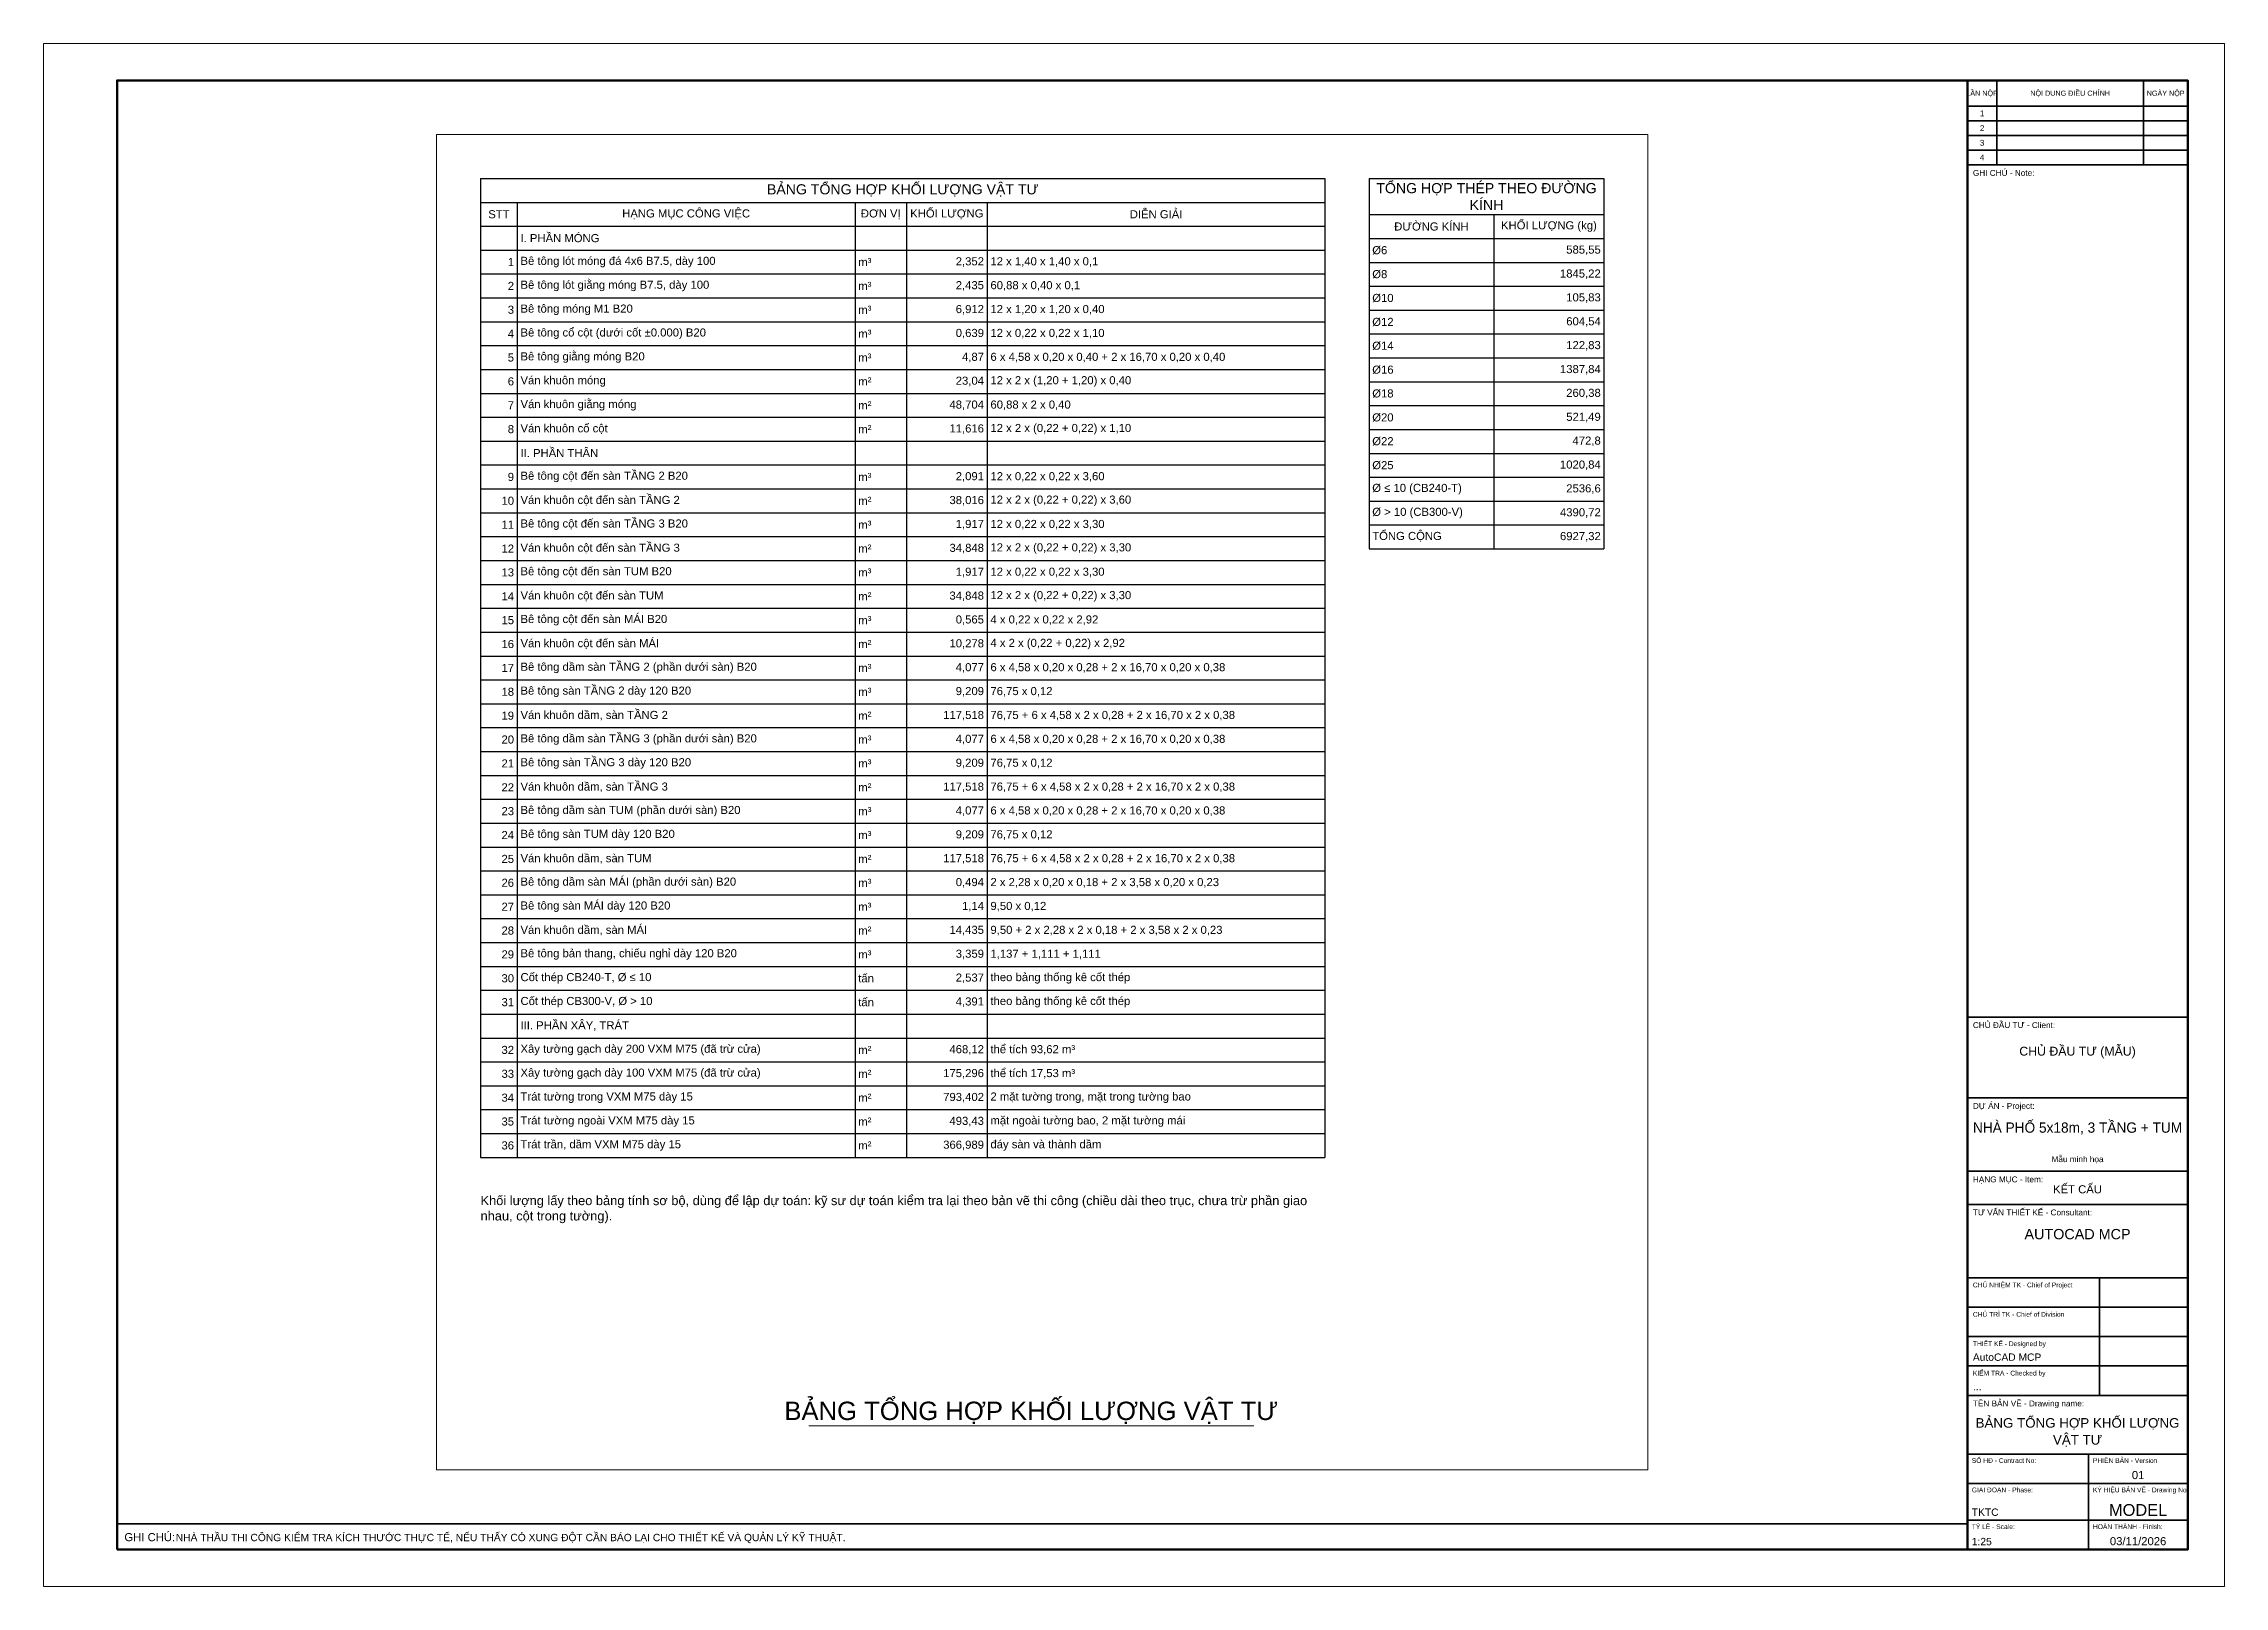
# Paper-space layout 'KC-09' of a CAD drawing. Header units: millimetres. Extents: x 0 to 594, y 0 to 420.
# The model-space entities are those that its viewports show. They can reach past a viewport. Long polylines and large blocks are cut down to what shows.
import ezdxf
from ezdxf.enums import TextEntityAlignment as Align

# ---------------------------------------------------------------- set-up
doc = ezdxf.new("R2010")
doc.units = ezdxf.units.MM
doc.header["$LTSCALE"] = 40
doc.layers.add('A-ANNO-TTLB', color=7, linetype='Continuous', lineweight=35)
doc.layers.add('S-ANNO-TEXT', color=7, linetype='Continuous', lineweight=18)
doc.layers.add('A-ANNO-VPRT', color=8, linetype='Continuous', lineweight=9, plot=False)
doc.styles.add('MCP-ARIAL', font='arial.ttf')

# ---------------------------------------------------------------- blocks, each defined once
blk = doc.blocks.new('MCP_KHUNG_TEN_DOC_A2_NGANG')
at = {"lineweight": 50}
blk.add_line((524, 10), (524, 410), dxfattribs=at)
for p, q in [((532, 387), (532, 410)), ((572, 387), (572, 410)), ((524, 403), (584, 403)), ((524, 399), (584, 399)), ((524, 395), (584, 395)), ((524, 391), (584, 391)), ((560, 52), (560, 84)), ((524, 76), (584, 76)), ((524, 68), (584, 68)), ((524, 60), (584, 60)), ((557, 28), (557, 36)), ((557, 18), (557, 28)), ((557, 10), (557, 18))]:
    blk.add_line(p, q)
at = {"lineweight": 35}
for p, q in [((524, 387), (584, 387)), ((524, 155), (584, 155)), ((524, 133), (584, 133)), ((524, 113), (584, 113)), ((524, 104), (584, 104)), ((524, 84), (584, 84)), ((524, 52), (584, 52)), ((524, 36), (584, 36)), ((524, 28), (584, 28)), ((524, 18), (584, 18)), ((20, 17), (524, 17))]:
    blk.add_line(p, q, dxfattribs=at)
at = {"lineweight": 9}
blk.add_lwpolyline([(0, 0), (594, 0), (594, 420), (0, 420)], close=True, dxfattribs=at)
at = {"lineweight": 70}
blk.add_lwpolyline([(20, 10), (584, 10), (584, 410), (20, 410)], close=True, dxfattribs=at)
at = {"style": 'MCP-ARIAL'}
for s, height, p in [('LẦN NỘP', 1.4, (528, 405.8)), ('NỘI DUNG ĐIỀU CHỈNH', 1.4, (552, 405.8)), ('NGÀY NỘP', 1.4, (578, 405.8)), ('1', 1.6, (528, 400.2)), ('3', 1.6, (528, 392.2)), ('2', 1.6, (528, 396.2)), ('4', 1.6, (528, 388.2))]:
    blk.add_text(s, height=height, dxfattribs=at).set_placement(p, align=Align.CENTER)
for s, height, p in [('GHI CHÚ - Note:', 1.6, (525.5, 384)), ('CHỦ ĐẦU TƯ - Client:', 1.6, (525.5, 152)), ('DỰ ÁN - Project:', 1.6, (525.5, 130)), ('HẠNG MỤC - Item:', 1.6, (525.5, 110)), ('TƯ VẤN THIẾT KẾ - Consultant:', 1.6, (525.5, 101)), ('CHỦ NHIỆM TK - Chief of Project', 1.3, (525.5, 81.4)), ('CHỦ TRÌ TK - Chief of Division', 1.3, (525.5, 73.4)), ('THIẾT KẾ - Designed by', 1.3, (525.5, 65.4)), ('KIỂM TRA - Checked by', 1.3, (525.5, 57.4)), ('TÊN BẢN VẼ - Drawing name:', 1.6, (525.5, 49)), ('SỐ HĐ - Contract No:', 1.3, (525.2, 33.6)), ('PHIÊN BẢN - Version', 1.3, (558.2, 33.6)), ('GIAI ĐOẠN - Phase:', 1.3, (525.2, 25.6)), ('KÝ HIỆU BẢN VẼ - Drawing No', 1.3, (558.2, 25.6)), ('GHI CHÚ:', 2.2, (22, 12.3)), ('TỶ LỆ - Scale:', 1.3, (525.2, 15.6)), ('HOÀN THÀNH - Finish:', 1.3, (558.2, 15.6))]:
    blk.add_text(s, height=height, dxfattribs=at).set_placement(p)
for tag, height, p in [('CHU_DAU_TU', 2.4, (554, 144.5)), ('DIA_CHI_CDT', 1.6, (554, 135.5)), ('CONG_TRINH', 2.8, (554, 123.5)), ('DIA_DIEM', 1.6, (554, 115.5)), ('HANG_MUC', 2.2, (554, 107)), ('CONG_TY', 2.8, (554, 94.5)), ('DIA_CHI_TV', 1.6, (554, 86.5)), ('TEN_BAN_VE', 2.6, (554, 43.2)), ('TEN_BAN_VE_2', 2.6, (554, 38.6)), ('PHIEN_BAN', 2.2, (570.5, 29.2)), ('SO_BAN_VE', 3.2, (570.5, 19.2)), ('NGAY', 2.2, (570.5, 11.2))]:
    blk.add_attdef(tag, text='', height=height, dxfattribs=at).set_placement(p, align=Align.CENTER)
for tag, p in [('CHU_NHIEM', (525.5, 77.4)), ('CHU_TRI', (525.5, 69.4)), ('THIET_KE', (525.5, 61.4)), ('KIEM_TRA', (525.5, 53.4)), ('SO_HD', (525.2, 29.2)), ('GIAI_DOAN', (525.2, 19.2)), ('GHI_CHU_CHUNG', (36, 12.3)), ('TY_LE', (525.2, 11.2))]:
    blk.add_attdef(tag, p, '', height=2, dxfattribs=at)
blk = doc.blocks.new('*T100')
at = {"layer": 'S-ANNO-TEXT', "color": 0, "linetype": 'ByBlock', "lineweight": -2, "transparency": 16777216}
for p, q in [((0, 0), (5750, 0)), ((0, 0), (0, -6662.5)), ((5750, 0), (5750, -6662.5)), ((0, -162.5), (5750, -162.5)), ((250, -162.5), (250, -6662.5)), ((2550, -162.5), (2550, -6662.5)), ((2900, -162.5), (2900, -6662.5)), ((3450, -162.5), (3450, -6662.5)), ((0, -325), (5750, -325)), ((0, -487.5), (5750, -487.5)), ((0, -650), (5750, -650)), ((0, -812.5), (5750, -812.5)), ((0, -975), (5750, -975)), ((0, -1137.5), (5750, -1137.5)), ((0, -1300), (5750, -1300)), ((0, -1462.5), (5750, -1462.5)), ((0, -1625), (5750, -1625)), ((0, -1787.5), (5750, -1787.5)), ((0, -1950), (5750, -1950)), ((0, -2112.5), (5750, -2112.5)), ((0, -2275), (5750, -2275)), ((0, -2437.5), (5750, -2437.5)), ((0, -2600), (5750, -2600)), ((0, -2762.5), (5750, -2762.5)), ((0, -2925), (5750, -2925)), ((0, -3087.5), (5750, -3087.5)), ((0, -3250), (5750, -3250)), ((0, -3412.5), (5750, -3412.5)), ((0, -3575), (5750, -3575)), ((0, -3737.5), (5750, -3737.5)), ((0, -3900), (5750, -3900)), ((0, -4062.5), (5750, -4062.5)), ((0, -4225), (5750, -4225)), ((0, -4387.5), (5750, -4387.5)), ((0, -4550), (5750, -4550)), ((0, -4712.5), (5750, -4712.5)), ((0, -4875), (5750, -4875)), ((0, -5037.5), (5750, -5037.5)), ((0, -5200), (5750, -5200)), ((0, -5362.5), (5750, -5362.5)), ((0, -5525), (5750, -5525)), ((0, -5687.5), (5750, -5687.5)), ((0, -5850), (5750, -5850)), ((0, -6012.5), (5750, -6012.5)), ((0, -6175), (5750, -6175)), ((0, -6337.5), (5750, -6337.5)), ((0, -6500), (5750, -6500)), ((0, -6662.5), (5750, -6662.5))]:
    blk.add_line(p, q, dxfattribs=at)
at = {"layer": 'S-ANNO-TEXT', "color": 0, "transparency": 16777216, "style": 'MCP-ARIAL'}
for s, insert, char_height, width, attachment_point in [('BẢNG TỔNG HỢP KHỐI LƯỢNG VẬT TƯ', (2875, -81.25), 68.75, 5706, 5), ('STT', (125, -243.75), 55, 206, 5), ('HẠNG MỤC CÔNG VIỆC', (1400, -243.75), 55, 2256, 5), ('ĐƠN VỊ', (2725, -243.75), 55, 306, 5), ('KHỐI LƯỢNG', (3175, -243.75), 55, 506, 5), ('DIỄN GIẢI', (4600, -243.75), 55, 2256, 5), ('I. PHẦN MÓNG', (272, -406.25), 55, 2256, 4), ('1', (228, -568.75), 55, 206, 6), ('Bê tông lót móng đá 4x6 B7.5, dày 100', (272, -568.75), 55, 2256, 4), ('m³', (2572, -568.75), 55, 306, 4), ('2,352', (3428, -568.75), 55, 506, 6), ('12 x 1,40 x 1,40 x 0,1', (3472, -568.75), 55, 2256, 4), ('2', (228, -731.25), 55, 206, 6), ('Bê tông lót giằng móng B7.5, dày 100', (272, -731.25), 55, 2256, 4), ('m³', (2572, -731.25), 55, 306, 4), ('2,435', (3428, -731.25), 55, 506, 6), ('60,88 x 0,40 x 0,1', (3472, -731.25), 55, 2256, 4), ('3', (228, -893.75), 55, 206, 6), ('Bê tông móng M1 B20', (272, -893.75), 55, 2256, 4), ('m³', (2572, -893.75), 55, 306, 4), ('6,912', (3428, -893.75), 55, 506, 6), ('12 x 1,20 x 1,20 x 0,40', (3472, -893.75), 55, 2256, 4), ('4', (228, -1056.25), 55, 206, 6), ('Bê tông cổ cột (dưới cốt ±0.000) B20', (272, -1056.25), 55, 2256, 4), ('m³', (2572, -1056.25), 55, 306, 4), ('0,639', (3428, -1056.25), 55, 506, 6), ('12 x 0,22 x 0,22 x 1,10', (3472, -1056.25), 55, 2256, 4), ('Bê tông giằng móng B20', (272, -1218.75), 55, 2256, 4), ('4,87', (3428, -1218.75), 55, 506, 6), ('6 x 4,58 x 0,20 x 0,40 + 2 x 16,70 x 0,20 x 0,40', (3472, -1218.75), 55, 2256, 4), ('5', (228, -1218.75), 55, 206, 6), ('m³', (2572, -1218.75), 55, 306, 4), ('6', (228, -1381.25), 55, 206, 6), ('Ván khuôn móng', (272, -1381.25), 55, 2256, 4), ('m²', (2572, -1381.25), 55, 306, 4), ('23,04', (3428, -1381.25), 55, 506, 6), ('12 x 2 x (1,20 + 1,20) x 0,40', (3472, -1381.25), 55, 2256, 4), ('7', (228, -1543.75), 55, 206, 6), ('Ván khuôn giằng móng', (272, -1543.75), 55, 2256, 4), ('m²', (2572, -1543.75), 55, 306, 4), ('48,704', (3428, -1543.75), 55, 506, 6), ('60,88 x 2 x 0,40', (3472, -1543.75), 55, 2256, 4), ('8', (228, -1706.25), 55, 206, 6), ('Ván khuôn cổ cột', (272, -1706.25), 55, 2256, 4), ('m²', (2572, -1706.25), 55, 306, 4), ('11,616', (3428, -1706.25), 55, 506, 6), ('12 x 2 x (0,22 + 0,22) x 1,10', (3472, -1706.25), 55, 2256, 4), ('II. PHẦN THÂN', (272, -1868.75), 55, 2256, 4), ('9', (228, -2031.25), 55, 206, 6), ('Bê tông cột đến sàn TẦNG 2 B20', (272, -2031.25), 55, 2256, 4), ('m³', (2572, -2031.25), 55, 306, 4), ('2,091', (3428, -2031.25), 55, 506, 6), ('12 x 0,22 x 0,22 x 3,60', (3472, -2031.25), 55, 2256, 4), ('10', (228, -2193.75), 55, 206, 6), ('Ván khuôn cột đến sàn TẦNG 2', (272, -2193.75), 55, 2256, 4), ('m²', (2572, -2193.75), 55, 306, 4), ('38,016', (3428, -2193.75), 55, 506, 6), ('12 x 2 x (0,22 + 0,22) x 3,60', (3472, -2193.75), 55, 2256, 4), ('11', (228, -2356.25), 55, 206, 6), ('Bê tông cột đến sàn TẦNG 3 B20', (272, -2356.25), 55, 2256, 4), ('m³', (2572, -2356.25), 55, 306, 4), ('1,917', (3428, -2356.25), 55, 506, 6), ('12 x 0,22 x 0,22 x 3,30', (3472, -2356.25), 55, 2256, 4), ('12', (228, -2518.75), 55, 206, 6), ('Ván khuôn cột đến sàn TẦNG 3', (272, -2518.75), 55, 2256, 4), ('m²', (2572, -2518.75), 55, 306, 4), ('34,848', (3428, -2518.75), 55, 506, 6), ('12 x 2 x (0,22 + 0,22) x 3,30', (3472, -2518.75), 55, 2256, 4), ('13', (228, -2681.25), 55, 206, 6), ('Bê tông cột đến sàn TUM B20', (272, -2681.25), 55, 2256, 4), ('m³', (2572, -2681.25), 55, 306, 4), ('1,917', (3428, -2681.25), 55, 506, 6), ('12 x 0,22 x 0,22 x 3,30', (3472, -2681.25), 55, 2256, 4), ('14', (228, -2843.75), 55, 206, 6), ('Ván khuôn cột đến sàn TUM', (272, -2843.75), 55, 2256, 4), ('m²', (2572, -2843.75), 55, 306, 4), ('34,848', (3428, -2843.75), 55, 506, 6), ('12 x 2 x (0,22 + 0,22) x 3,30', (3472, -2843.75), 55, 2256, 4), ('Bê tông cột đến sàn MÁI B20', (272, -3006.25), 55, 2256, 4), ('15', (228, -3006.25), 55, 206, 6), ('m³', (2572, -3006.25), 55, 306, 4), ('0,565', (3428, -3006.25), 55, 506, 6), ('4 x 0,22 x 0,22 x 2,92', (3472, -3006.25), 55, 2256, 4), ('16', (228, -3168.75), 55, 206, 6), ('Ván khuôn cột đến sàn MÁI', (272, -3168.75), 55, 2256, 4), ('m²', (2572, -3168.75), 55, 306, 4), ('10,278', (3428, -3168.75), 55, 506, 6), ('4 x 2 x (0,22 + 0,22) x 2,92', (3472, -3168.75), 55, 2256, 4), ('17', (228, -3331.25), 55, 206, 6), ('Bê tông dầm sàn TẦNG 2 (phần dưới sàn) B20', (272, -3331.25), 55, 2256, 4), ('m³', (2572, -3331.25), 55, 306, 4), ('4,077', (3428, -3331.25), 55, 506, 6), ('6 x 4,58 x 0,20 x 0,28 + 2 x 16,70 x 0,20 x 0,38', (3472, -3331.25), 55, 2256, 4), ('18', (228, -3493.75), 55, 206, 6), ('Bê tông sàn TẦNG 2 dày 120 B20', (272, -3493.75), 55, 2256, 4), ('m³', (2572, -3493.75), 55, 306, 4), ('9,209', (3428, -3493.75), 55, 506, 6), ('76,75 x 0,12', (3472, -3493.75), 55, 2256, 4), ('19', (228, -3656.25), 55, 206, 6), ('Ván khuôn dầm, sàn TẦNG 2', (272, -3656.25), 55, 2256, 4), ('m²', (2572, -3656.25), 55, 306, 4), ('117,518', (3428, -3656.25), 55, 506, 6), ('76,75 + 6 x 4,58 x 2 x 0,28 + 2 x 16,70 x 2 x 0,38', (3472, -3656.25), 55, 2256, 4), ('20', (228, -3818.75), 55, 206, 6), ('Bê tông dầm sàn TẦNG 3 (phần dưới sàn) B20', (272, -3818.75), 55, 2256, 4), ('m³', (2572, -3818.75), 55, 306, 4), ('4,077', (3428, -3818.75), 55, 506, 6), ('6 x 4,58 x 0,20 x 0,28 + 2 x 16,70 x 0,20 x 0,38', (3472, -3818.75), 55, 2256, 4), ('21', (228, -3981.25), 55, 206, 6), ('Bê tông sàn TẦNG 3 dày 120 B20', (272, -3981.25), 55, 2256, 4), ('m³', (2572, -3981.25), 55, 306, 4), ('9,209', (3428, -3981.25), 55, 506, 6), ('76,75 x 0,12', (3472, -3981.25), 55, 2256, 4), ('22', (228, -4143.75), 55, 206, 6), ('Ván khuôn dầm, sàn TẦNG 3', (272, -4143.75), 55, 2256, 4), ('m²', (2572, -4143.75), 55, 306, 4), ('117,518', (3428, -4143.75), 55, 506, 6), ('76,75 + 6 x 4,58 x 2 x 0,28 + 2 x 16,70 x 2 x 0,38', (3472, -4143.75), 55, 2256, 4), ('23', (228, -4306.25), 55, 206, 6), ('Bê tông dầm sàn TUM (phần dưới sàn) B20', (272, -4306.25), 55, 2256, 4), ('m³', (2572, -4306.25), 55, 306, 4), ('4,077', (3428, -4306.25), 55, 506, 6), ('6 x 4,58 x 0,20 x 0,28 + 2 x 16,70 x 0,20 x 0,38', (3472, -4306.25), 55, 2256, 4), ('24', (228, -4468.75), 55, 206, 6), ('Bê tông sàn TUM dày 120 B20', (272, -4468.75), 55, 2256, 4), ('m³', (2572, -4468.75), 55, 306, 4), ('9,209', (3428, -4468.75), 55, 506, 6), ('76,75 x 0,12', (3472, -4468.75), 55, 2256, 4), ('25', (228, -4631.25), 55, 206, 6), ('Ván khuôn dầm, sàn TUM', (272, -4631.25), 55, 2256, 4), ('m²', (2572, -4631.25), 55, 306, 4), ('117,518', (3428, -4631.25), 55, 506, 6), ('76,75 + 6 x 4,58 x 2 x 0,28 + 2 x 16,70 x 2 x 0,38', (3472, -4631.25), 55, 2256, 4), ('Bê tông dầm sàn MÁI (phần dưới sàn) B20', (272, -4793.75), 55, 2256, 4), ('26', (228, -4793.75), 55, 206, 6), ('m³', (2572, -4793.75), 55, 306, 4), ('0,494', (3428, -4793.75), 55, 506, 6), ('2 x 2,28 x 0,20 x 0,18 + 2 x 3,58 x 0,20 x 0,23', (3472, -4793.75), 55, 2256, 4), ('27', (228, -4956.25), 55, 206, 6), ('Bê tông sàn MÁI dày 120 B20', (272, -4956.25), 55, 2256, 4), ('m³', (2572, -4956.25), 55, 306, 4), ('1,14', (3428, -4956.25), 55, 506, 6), ('9,50 x 0,12', (3472, -4956.25), 55, 2256, 4), ('28', (228, -5118.75), 55, 206, 6), ('Ván khuôn dầm, sàn MÁI', (272, -5118.75), 55, 2256, 4), ('m²', (2572, -5118.75), 55, 306, 4), ('14,435', (3428, -5118.75), 55, 506, 6), ('9,50 + 2 x 2,28 x 2 x 0,18 + 2 x 3,58 x 2 x 0,23', (3472, -5118.75), 55, 2256, 4), ('29', (228, -5281.25), 55, 206, 6), ('Bê tông bản thang, chiếu nghỉ dày 120 B20', (272, -5281.25), 55, 2256, 4), ('m³', (2572, -5281.25), 55, 306, 4), ('3,359', (3428, -5281.25), 55, 506, 6), ('1,137 + 1,111 + 1,111', (3472, -5281.25), 55, 2256, 4), ('30', (228, -5443.75), 55, 206, 6), ('Cốt thép CB240-T, Ø ≤ 10', (272, -5443.75), 55, 2256, 4), ('tấn', (2572, -5443.75), 55, 306, 4), ('2,537', (3428, -5443.75), 55, 506, 6), ('theo bảng thống kê cốt thép', (3472, -5443.75), 55, 2256, 4), ('31', (228, -5606.25), 55, 206, 6), ('Cốt thép CB300-V, Ø > 10', (272, -5606.25), 55, 2256, 4), ('tấn', (2572, -5606.25), 55, 306, 4), ('4,391', (3428, -5606.25), 55, 506, 6), ('theo bảng thống kê cốt thép', (3472, -5606.25), 55, 2256, 4), ('III. PHẦN XÂY, TRÁT', (272, -5768.75), 55, 2256, 4), ('32', (228, -5931.25), 55, 206, 6), ('Xây tường gạch dày 200 VXM M75 (đã trừ cửa)', (272, -5931.25), 55, 2256, 4), ('m²', (2572, -5931.25), 55, 306, 4), ('468,12', (3428, -5931.25), 55, 506, 6), ('thể tích 93,62 m³', (3472, -5931.25), 55, 2256, 4), ('33', (228, -6093.75), 55, 206, 6), ('Xây tường gạch dày 100 VXM M75 (đã trừ cửa)', (272, -6093.75), 55, 2256, 4), ('m²', (2572, -6093.75), 55, 306, 4), ('175,296', (3428, -6093.75), 55, 506, 6), ('thể tích 17,53 m³', (3472, -6093.75), 55, 2256, 4), ('34', (228, -6256.25), 55, 206, 6), ('Trát tường trong VXM M75 dày 15', (272, -6256.25), 55, 2256, 4), ('m²', (2572, -6256.25), 55, 306, 4), ('793,402', (3428, -6256.25), 55, 506, 6), ('2 mặt tường trong, mặt trong tường bao', (3472, -6256.25), 55, 2256, 4), ('Trát tường ngoài VXM M75 dày 15', (272, -6418.75), 55, 2256, 4), ('493,43', (3428, -6418.75), 55, 506, 6), ('mặt ngoài tường bao, 2 mặt tường mái', (3472, -6418.75), 55, 2256, 4), ('35', (228, -6418.75), 55, 206, 6), ('m²', (2572, -6418.75), 55, 306, 4), ('36', (228, -6581.25), 55, 206, 6), ('Trát trần, dầm VXM M75 dày 15', (272, -6581.25), 55, 2256, 4), ('m²', (2572, -6581.25), 55, 306, 4), ('366,989', (3428, -6581.25), 55, 506, 6), ('đáy sàn và thành dầm', (3472, -6581.25), 55, 2256, 4)]:
    blk.add_mtext(s, dxfattribs=dict(at, insert=insert, char_height=char_height, width=width, attachment_point=attachment_point))
blk = doc.blocks.new('*T101')
at = {"layer": 'S-ANNO-TEXT', "color": 0, "linetype": 'ByBlock', "lineweight": -2, "transparency": 16777216}
for p, q in [((0, 0), (1600, 0)), ((0, 0), (0, -2521)), ((1600, 0), (1600, -2521)), ((0, -246), (1600, -246)), ((850, -246), (850, -2521)), ((0, -408), (1600, -408)), ((0, -571), (1600, -571)), ((0, -733), (1600, -733)), ((0, -896), (1600, -896)), ((0, -1058), (1600, -1058)), ((0, -1221), (1600, -1221)), ((0, -1383), (1600, -1383)), ((0, -1546), (1600, -1546)), ((0, -1708), (1600, -1708)), ((0, -1871), (1600, -1871)), ((0, -2033), (1600, -2033)), ((0, -2196), (1600, -2196)), ((0, -2358), (1600, -2358)), ((0, -2521), (1600, -2521))]:
    blk.add_line(p, q, dxfattribs=at)
at = {"layer": 'S-ANNO-TEXT', "color": 0, "transparency": 16777216, "style": 'MCP-ARIAL'}
for s, insert, char_height, width, attachment_point in [('TỔNG HỢP THÉP THEO ĐƯỜNG KÍNH', (800, -123), 68.75, 1556, 5), ('ĐƯỜNG KÍNH', (425, -327), 55, 806, 5), ('KHỐI LƯỢNG (kg)', (1225, -327), 55, 706, 5), ('Ø6', (22, -489), 55, 806, 4), ('585,55', (1578, -489), 55, 706, 6), ('Ø8', (22, -652), 55, 806, 4), ('1845,22', (1578, -652), 55, 706, 6), ('Ø10', (22, -814), 55, 806, 4), ('105,83', (1578, -814), 55, 706, 6), ('Ø12', (22, -977), 55, 806, 4), ('604,54', (1578, -977), 55, 706, 6), ('Ø14', (22, -1139), 55, 806, 4), ('122,83', (1578, -1139), 55, 706, 6), ('Ø16', (22, -1302), 55, 806, 4), ('1387,84', (1578, -1302), 55, 706, 6), ('Ø18', (22, -1464), 55, 806, 4), ('260,38', (1578, -1464), 55, 706, 6), ('Ø20', (22, -1627), 55, 806, 4), ('521,49', (1578, -1627), 55, 706, 6), ('Ø22', (22, -1789), 55, 806, 4), ('472,8', (1578, -1789), 55, 706, 6), ('Ø25', (22, -1952), 55, 806, 4), ('1020,84', (1578, -1952), 55, 706, 6), ('Ø ≤ 10 (CB240-T)', (22, -2114), 55, 806, 4), ('2536,6', (1578, -2114), 55, 706, 6), ('Ø > 10 (CB300-V)', (22, -2277), 55, 806, 4), ('4390,72', (1578, -2277), 55, 706, 6), ('TỔNG CỘNG', (22, -2439), 55, 806, 4), ('6927,32', (1578, -2439), 55, 706, 6)]:
    blk.add_mtext(s, dxfattribs=dict(at, insert=insert, char_height=char_height, width=width, attachment_point=attachment_point))

msp = doc.modelspace()

# ---------------------------------------------------------------- linework, layer by layer
at = {"layer": 'S-ANNO-TEXT'}
msp.add_line((165984.371, -1138.344), (169014.371, -1138.344), dxfattribs=at)

# ---------------------------------------------------------------- block references
for name, p in [('*T100', (163749.371, 7351.656)), ('*T101', (169799.371, 7351.656))]:
    msp.add_blockref(name, p)

# ---------------------------------------------------------------- texts
at = {"layer": 'S-ANNO-TEXT', "style": 'MCP-ARIAL'}
msp.add_text('BẢNG TỔNG HỢP KHỐI LƯỢNG VẬT TƯ', height=125, dxfattribs=at).set_placement((167499.371, -1098.344), align=Align.CENTER)
at = {"layer": 'S-ANNO-TEXT', "insert": (163749.371, 426.656), "char_height": 62.5, "width": 5750, "attachment_point": 1, "style": 'MCP-ARIAL'}
msp.add_mtext('Khối lượng lấy theo bảng tính sơ bộ, dùng để lập dự toán: kỹ sư dự toán kiểm tra lại theo bản vẽ thi công (chiều dài theo trục, chưa trừ phần giao nhau, cột trong tường).', dxfattribs=at)

psp = doc.layouts.new('KC-09')

# ---------------------------------------------------------------- block references
at = {"layer": 'A-ANNO-TTLB'}
ref = psp.add_blockref('MCP_KHUNG_TEN_DOC_A2_NGANG', (0, 0), dxfattribs=at)
ref.add_attrib('CHU_DAU_TU', 'CHỦ ĐẦU TƯ (MẪU)', dxfattribs={"layer": '0', "height": 2.4, "style": 'MCP-ARIAL'}).set_placement((554, 144.5), align=Align.CENTER)
ref.add_attrib('CONG_TRINH', 'NHÀ PHỐ 5x18m, 3 TẦNG + TUM', dxfattribs={"layer": '0', "height": 2.8, "style": 'MCP-ARIAL', "width": 0.951887}).set_placement((554, 123.5), align=Align.CENTER)
ref.add_attrib('DIA_DIEM', 'Mẫu minh họa', dxfattribs={"layer": '0', "height": 1.6, "style": 'MCP-ARIAL'}).set_placement((554, 115.5), align=Align.CENTER)
ref.add_attrib('HANG_MUC', 'KẾT CẤU', dxfattribs={"layer": '0', "height": 2.2, "style": 'MCP-ARIAL'}).set_placement((554, 107), align=Align.CENTER)
ref.add_attrib('CONG_TY', 'AUTOCAD MCP', dxfattribs={"layer": '0', "height": 2.8, "style": 'MCP-ARIAL'}).set_placement((554, 94.5), align=Align.CENTER)
ref.add_attrib('THIET_KE', 'AutoCAD MCP', (525.5, 61.4), dxfattribs={"layer": '0', "height": 2, "style": 'MCP-ARIAL'})
ref.add_attrib('KIEM_TRA', '...', (525.5, 53.4), dxfattribs={"layer": '0', "height": 2, "style": 'MCP-ARIAL'})
ref.add_attrib('TEN_BAN_VE', 'BẢNG TỔNG HỢP KHỐI LƯỢNG', dxfattribs={"layer": '0', "height": 2.6, "style": 'MCP-ARIAL'}).set_placement((554, 43.2), align=Align.CENTER)
ref.add_attrib('TEN_BAN_VE_2', 'VẬT TƯ', dxfattribs={"layer": '0', "height": 2.6, "style": 'MCP-ARIAL'}).set_placement((554, 38.6), align=Align.CENTER)
ref.add_attrib('PHIEN_BAN', '01', dxfattribs={"layer": '0', "height": 2.2, "style": 'MCP-ARIAL'}).set_placement((570.5, 29.2), align=Align.CENTER)
ref.add_attrib('GIAI_DOAN', 'TKTC', (525.2, 19.2), dxfattribs={"layer": '0', "height": 2, "style": 'MCP-ARIAL'})
ref.add_attrib('SO_BAN_VE', 'MODEL', dxfattribs={"layer": '0', "height": 3.2, "style": 'MCP-ARIAL'}).set_placement((570.5, 19.2), align=Align.CENTER)
ref.add_attrib('TY_LE', '1:25', (525.2, 11.2), dxfattribs={"layer": '0', "height": 2, "style": 'MCP-ARIAL'})
ref.add_attrib('NGAY', '03/11/2026', dxfattribs={"layer": '0', "height": 2.2, "style": 'MCP-ARIAL'}).set_placement((570.5, 11.2), align=Align.CENTER)
ref.add_attrib('GHI_CHU_CHUNG', 'NHÀ THẦU THI CÔNG KIỂM TRA KÍCH THƯỚC THỰC TẾ, NẾU THẤY CÓ XUNG ĐỘT CẦN BÁO LẠI CHO THIẾT KẾ VÀ QUẢN LÝ KỸ THUẬT.', (36, 12.3), dxfattribs={"layer": '0', "height": 2, "style": 'MCP-ARIAL'})

# ---------------------------------------------------------------- viewports
at = {"layer": 'A-ANNO-VPRT'}
psp.add_viewport(center=(272, 213.5), size=(330, 363.6), view_center_point=(167574, 3107), view_height=9090, dxfattribs=at)

doc.saveas('drawing.dxf')
